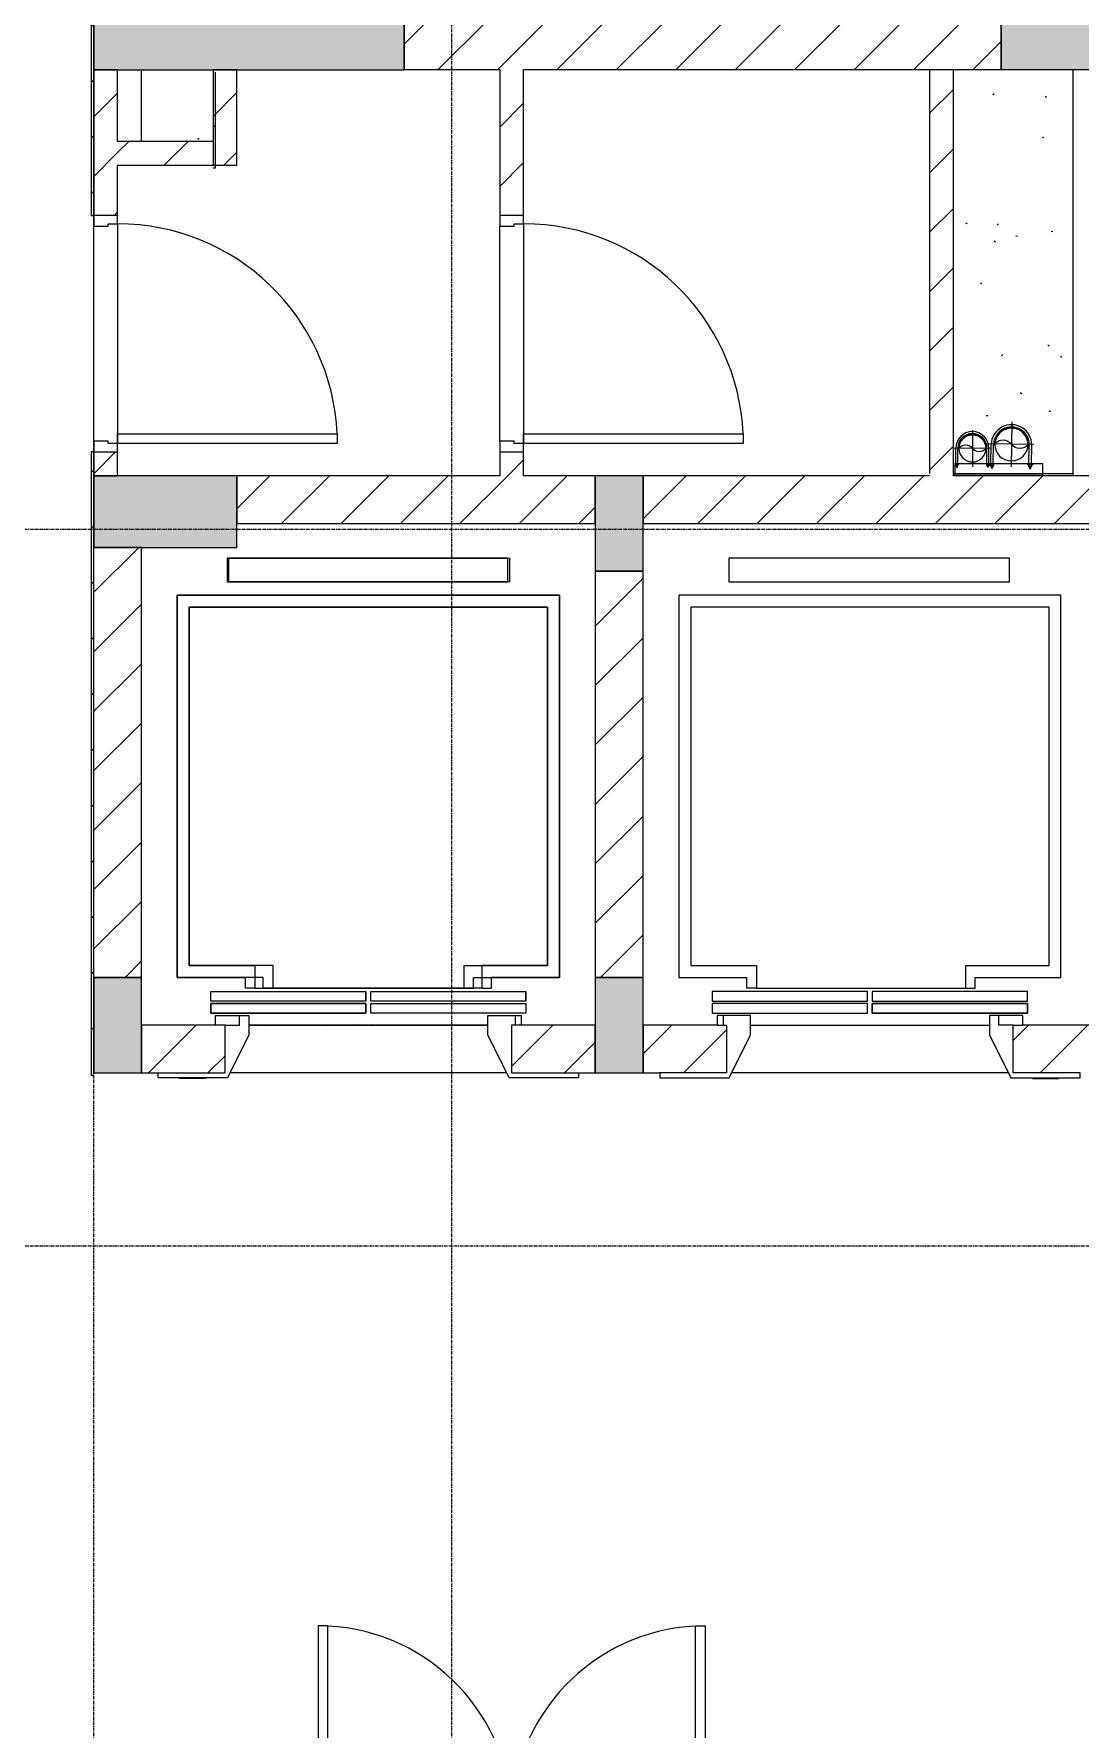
# Model space of a CAD drawing. Header units: millimetres. Extents: x 5357 to 259384, y -16348 to 109893.
# Drawn here: x 44202 to 48583, y 46415 to 53512 of the extents above; entities that cross this region are included whole.
import ezdxf

# ---------------------------------------------------------------- set-up
doc = ezdxf.new("R2010")
doc.units = ezdxf.units.MM
for name, pattern in [('Grid Line', [22.225, 12.7, -3.175, 3.175, -3.175]), ('IMPORT-CENTER _3_', [10.16, 6.35, -1.27, 1.27, -1.27]), ('IMPORT-Overhead', [3.96875, 2.38125, -1.5875])]:
    doc.linetypes.add(name, pattern=pattern)
for name, color, linetype, lineweight in [('0-1', 7, 'Continuous', 5), ('A-AREA-1', 30, 'IMPORT-Overhead', 9), ('A-CLNG', 13, 'Continuous', 9), ('A-CLNG-PATT', 13, 'Continuous', 9), ('A-DETL-GENF', 92, 'Continuous', 9), ('A-DOOR', 31, 'Continuous', 9), ('A-DOOR-FRAM', 31, 'Continuous', 9), ('A-FLOR', 192, 'Continuous', 9), ('A-FLOR-1', 53, 'Continuous', 9), ('A-WALL', 113, 'Continuous', 9), ('A-WALL-3', 113, 'Continuous', 18), ('A-WALL-PATT', 111, 'Continuous', 9), ('G-IMPT', 8, 'Continuous', 9), ('G-IMPT-2', 8, 'IMPORT-CENTER _3_', 9), ('I-WALL-3', 2, 'Continuous', 18), ('M-EQPM', 50, 'Continuous', 9), ('S-BEAM-1', 53, 'Continuous', 9), ('S-COLS-1', 253, 'Continuous', 5), ('S-COLS-2', 9, 'Continuous', 18), ('S-GRID-1', 1, 'Grid Line', 9)]:
    doc.layers.add(name, color=color, linetype=linetype, lineweight=lineweight)
pattern_1 = [(45, (0, 0), (-124.4508, 124.4508), [])]
pattern_2 = [(45, (0, 0), (-116.67262, 116.67262), [])]

# ---------------------------------------------------------------- blocks, each defined once
blk = doc.blocks.new('NCV_TKTC_KET CAU_rvt-1-TKCS_MB CẢNH QUAN CÂY XANH')
at = {"layer": 'S-COLS-1'}
for points in [[(44452.6, 53361.9), (45752.6, 53361.9), (45752.6, 53711.9), (44452.6, 53711.9), (44452.6, 53677.2)], [(48852.6, 53362.3), (48852.6, 53562.3), (48252.6, 53562.3), (48252.6, 53362.3)], [(45052.6, 51361.9), (45052.6, 51661.9), (44452.6, 51661.9), (44452.6, 51361.9)], [(46552.6, 51261.9), (46752.6, 51261.9), (46752.6, 51661.9), (46552.6, 51661.9)], [(44652.6, 49161.9), (44652.6, 49561.9), (44452.6, 49561.9), (44452.6, 49161.9)], [(46552.6, 49161.9), (46752.6, 49161.9), (46752.6, 49561.9), (46552.6, 49561.9)]]:
    blk.add_hatch(color=256, dxfattribs=at).paths.add_polyline_path(points)
at = {"layer": 'A-FLOR-1'}
blk.add_line((44652.6, 53061.9), (44652.6, 53361.9), dxfattribs=at)
at = {"layer": 'S-BEAM-1'}
blk.add_line((48552.6, 53362.3), (48552.6, 51661.9), dxfattribs=at)
at = {"layer": 'S-COLS-2'}
for p, q in [((44452.6, 53711.9), (44452.6, 53361.9)), ((45752.6, 53361.9), (45752.6, 53711.9)), ((48252.6, 53562.3), (48252.6, 53362.3)), ((44452.6, 53361.9), (45752.6, 53361.9)), ((48252.6, 53362.3), (48852.6, 53362.3)), ((44452.6, 51661.9), (44452.6, 51361.9)), ((45052.6, 51661.9), (44452.6, 51661.9)), ((45052.6, 51361.9), (45052.6, 51661.9)), ((46752.6, 51661.9), (46552.6, 51661.9)), ((46552.6, 51661.9), (46552.6, 51261.9)), ((46752.6, 51261.9), (46752.6, 51661.9)), ((44452.6, 51361.9), (45052.6, 51361.9)), ((46552.6, 51261.9), (46752.6, 51261.9)), ((44652.6, 49561.9), (44452.6, 49561.9)), ((44452.6, 49561.9), (44452.6, 49161.9)), ((44652.6, 49161.9), (44652.6, 49561.9)), ((46752.6, 49561.9), (46552.6, 49561.9)), ((46552.6, 49561.9), (46552.6, 49161.9)), ((46752.6, 49161.9), (46752.6, 49561.9)), ((44452.6, 49161.9), (44652.6, 49161.9)), ((46552.6, 49161.9), (46752.6, 49161.9))]:
    blk.add_line(p, q, dxfattribs=at)
blk = doc.blocks.new('FD_07 - FD_07-1700x2200-CỬA ĐI 2 CÁNH-910693-TKCS_MB CẢNH QUAN CÂY XANH')
at = {"layer": 'A-DETL-GENF'}
for p, q in [((-810, 910), (-810, 100)), ((-770, 910), (-810, 910)), ((-770, 100), (-770, 910)), ((770, 100), (770, 910)), ((770, 910), (810, 910)), ((810, 910), (810, 100)), ((-810, 100), (-770, 100)), ((810, 100), (770, 100)), ((-810, -910), (-810, -100)), ((-810, -100), (-770, -100)), ((-770, -100), (-770, -910)), ((810, -100), (770, -100)), ((770, -100), (770, -910)), ((810, -910), (810, -100)), ((-770, -910), (-810, -910)), ((770, -910), (810, -910))]:
    blk.add_line(p, q, dxfattribs=at)
for centre, start, end in [((-810, 100), 0, 87.16943), ((810, 100), 92.83057, 180), ((-810, -100), 272.83057, 360), ((810, -100), 180, 267.16943)]:
    blk.add_arc(centre, 810, start, end, dxfattribs=at)
at = {"layer": 'A-DOOR'}
for p, q in [((-810, 100), (810, 100)), ((800, -100), (-800, -100))]:
    blk.add_line(p, q, dxfattribs=at)
at = {"layer": 'A-DOOR-FRAM'}
for p, q in [((-810, 100), (-850, 100)), ((-850, 100), (-850, -100)), ((-810, 60), (-810, 100)), ((850, 100), (810, 100)), ((810, 100), (810, 60)), ((850, -100), (850, 100)), ((-800, 60), (-810, 60)), ((-800, -100), (-800, 60)), ((810, 60), (800, 60)), ((800, 60), (800, -100)), ((-850, -100), (-800, -100)), ((800, -100), (850, -100))]:
    blk.add_line(p, q, dxfattribs=at)
blk = doc.blocks.new('Thang may HIEN - Dài x Rộng - 2000x2000-V2-TKCS_MB CẢNH QUAN CÂY XANH')
at = {"layer": 'A-DOOR'}
for p, q in [((-660, -190.4), (-660, -150.4)), ((-660, -200.4), (-660, -240.4)), ((10, -150.4), (10, -190.4)), ((10, -200.4), (10, -240.4)), ((-440, -255), (-440, -300)), ((-400, -255), (-440, -255)), ((475, -255), (-400, -255)), ((-400, -350), (-400, -255)), ((475, -255), (515, -255)), ((475, -350), (475, -255)), ((515, -255), (515, -300)), ((-440, -300), (-800, -300)), ((-800, -300), (-800, -1900)), ((-400, -350), (-750, -350)), ((-750, -350), (-750, -1850)), ((750, -350), (475, -350)), ((800, -300), (515, -300)), ((750, -1850), (750, -350)), ((800, -1900), (800, -300)), ((-800, -1900), (800, -1900)), ((-750, -1850), (750, -1850)), ((590.8, -1955.4), (-584.2, -1955.4)), ((-584.2, -1955.4), (-584.2, -2055.4)), ((590.8, -2055.4), (590.8, -1955.4)), ((-584.2, -2055.4), (590.8, -2055.4))]:
    blk.add_line(p, q, dxfattribs=at)
blk = doc.blocks.new('FD_02 - FD_03 - FD_03-KY THUAT-900x2200mm-801878-TKCS_MB CẢNH QUAN CÂY XANH')
at = {"layer": 'A-DETL-GENF'}
for p, q in [((420, 50), (420, 970)), ((420, 970), (460, 970)), ((460, 970), (460, 50)), ((460, 50), (420, 50))]:
    blk.add_line(p, q, dxfattribs=at)
blk.add_arc((460, 50), 920, 92.49191, 180, dxfattribs=at)
at = {"layer": 'A-DOOR-FRAM'}
for p, q in [((-460, 50), (-495, 50)), ((-495, 50), (-495, -50)), ((-460, 10), (-460, 50)), ((-450, 10), (-460, 10)), ((-450, -50), (-450, 10)), ((460, 10), (450, 10)), ((450, 10), (450, -50)), ((495, 50), (460, 50)), ((460, 50), (460, 10)), ((495, -50), (495, 50)), ((-495, -50), (-450, -50)), ((450, -50), (495, -50))]:
    blk.add_line(p, q, dxfattribs=at)
blk = doc.blocks.new('TKTC_XREF_251221_MB TANG 1 - TKTC_XREF_260130_MB TANG 1_dwg_$cc-4202122-TKCS_MB CẢNH QUAN CÂY XANH')
at = {"layer": 'G-IMPT'}
blk.add_circle((0, 0), 0.5, dxfattribs=at)
for centre, radius, start, end in [((0, 0), 0.5, 90, 270), ((0.188, 0.25), 0.313, 126.8699, 233.1301), ((-0.188, -0.25), 0.313, 306.8699, 53.1301)]:
    blk.add_arc(centre, radius, start, end, dxfattribs=at)
at = {"layer": 'G-IMPT-2'}
for p, q in [((0, -0.673), (0, 0.673)), ((-0.673, 0), (0.673, 0))]:
    blk.add_line(p, q, dxfattribs=at)
blk = doc.blocks.new('TKTC_XREF_251221_MB TANG 1 - TKTC_XREF_260130_MB TANG 1_dwg_CUM U_DN100-4202112-TKCS_MB CẢNH QUAN CÂY XANH')
at = {"layer": 'G-IMPT'}
blk.add_hatch(color=256, dxfattribs=at).paths.add_polyline_path([(0, 61), (0, 57), (14.8, 55.1), (28.5, 49.4), (40.3, 40.3), (49.4, 28.5), (55.1, 14.8), (57, 0), (55.1, -14.8), (49.4, -28.5), (40.3, -40.3), (28.5, -49.4), (14.8, -55.1), (0, -57), (0, -61), (15.8, -58.9), (30.5, -52.8), (43.1, -43.1), (52.8, -30.5), (58.9, -15.8), (61, 0), (58.9, 15.8), (52.8, 30.5), (43.1, 43.1), (30.5, 52.8), (15.8, 58.9)])
for p, q in [((-79.1, 66.6), (-79.1, 63.4)), ((-76.6, 66.6), (-76.6, 63.4)), ((-74.6, 66.6), (-74.6, 63.4)), ((-72.7, 69.3), (-72.7, 60.7)), ((-66.9, 67.9), (-71.7, 67.9)), ((-66.9, 62.1), (-71.7, 62.1)), ((-65, 69), (0, 69)), ((-79.1, -63.4), (-79.1, -66.6)), ((-76.6, -63.4), (-76.6, -66.6)), ((-74.6, -63.4), (-74.6, -66.6)), ((-72.7, -60.7), (-72.7, -69.3)), ((-66.9, -62.1), (-71.7, -62.1)), ((-66.9, -67.9), (-71.7, -67.9)), ((-65, -69), (0, -69))]:
    blk.add_line(p, q, dxfattribs=at)
at = {"layer": 'G-IMPT', "flags": 128}
for points in [[(-72.7, 67.6), (-78.1, 67.6), (-78.1, 62.4), (-72.7, 62.4)], [(-71.7, 59.2), (-66.9, 59.2), (-66.9, 70.8), (-71.7, 70.8)], [(-66.9, 70.8), (-66.9, 72.7), (-65, 72.7), (-65, 57.3), (-66.9, 57.3), (-66.9, 59.2)], [(-65, 61), (0, 61), (0, 57)], [(-66.9, -59.2), (-66.9, -57.3), (-65, -57.3), (-65, -72.7), (-66.9, -72.7), (-66.9, -70.8)], [(-65, -61), (0, -61), (0, -57)], [(-72.7, -62.4), (-78.1, -62.4), (-78.1, -67.6), (-72.7, -67.6)], [(-71.7, -70.8), (-66.9, -70.8), (-66.9, -59.2), (-71.7, -59.2)]]:
    blk.add_lwpolyline(points, dxfattribs=at)
at = {"layer": 'G-IMPT'}
for centre, radius, start, end in [((-78.1, 66.6), 0.96, 90, 180), ((-78.1, 63.4), 0.96, 180, 270), ((-71.1, 69.3), 1.56, 112.61986, 247.38014), ((-67.9, 65), 4.8, 143.1301, 216.8699), ((-71.1, 60.7), 1.56, 112.61986, 247.38014), ((0, 0), 69, 270, 90), ((0, 0), 61, 270, 90), ((0, 0), 57, 270, 90), ((-78.1, -63.4), 0.96, 90, 180), ((-78.1, -66.6), 0.96, 180, 270), ((-71.1, -60.7), 1.56, 112.61986, 247.38014), ((-67.9, -65), 4.8, 143.1301, 216.8699), ((-71.1, -69.3), 1.56, 112.61986, 247.38014)]:
    blk.add_arc(centre, radius, start, end, dxfattribs=at)
blk = doc.blocks.new('TKTC_XREF_251221_MB TANG 1 - TKTC_XREF_260130_MB TANG 1_dwg_$cc-4202116-TKCS_MB CẢNH QUAN CÂY XANH')
at = {"layer": 'G-IMPT'}
blk.add_circle((0, 0), 0.5, dxfattribs=at)
for centre, radius, start, end in [((0, 0), 0.5, 90, 270), ((0.188, 0.25), 0.313, 126.8699, 233.1301), ((-0.188, -0.25), 0.313, 306.8699, 53.1301)]:
    blk.add_arc(centre, radius, start, end, dxfattribs=at)
at = {"layer": 'G-IMPT-2'}
for p, q in [((0, -0.673), (0, 0.673)), ((-0.673, 0), (0.673, 0))]:
    blk.add_line(p, q, dxfattribs=at)
blk = doc.blocks.new('TKTC_XREF_251221_MB TANG 1 - TKTC_XREF_260130_MB TANG 1_dwg-4202109-TKCS_MB CẢNH QUAN CÂY XANH')
at = {"layer": 'G-IMPT', "flags": 128}
blk.add_lwpolyline([(-154727, -349634.2), (-154727, -349684.2), (-155092.6, -349684.2), (-155092.6, -349633.9), (-154727, -349633.9), (-154727, -349684.2), (-155092.6, -349684.2), (-155092.6, -349633.9), (-154727, -349633.9)], dxfattribs=at)
at = {"extrusion": (0, 0, -1)}
for name, p, xscale, yscale, zscale, rotation in [('TKTC_XREF_251221_MB TANG 1 - TKTC_XREF_260130_MB TANG 1_dwg_$cc-4202116-TKCS_MB CẢNH QUAN CÂY XANH', (154856.6, -349552.5), 140.0000000000797, 140.0000000000797, -140.0000000000797, 271.0087957877645), ('TKTC_XREF_251221_MB TANG 1 - TKTC_XREF_260130_MB TANG 1_dwg_$cc-4202122-TKCS_MB CẢNH QUAN CÂY XANH', (155019.9, -349569.8), 114.0000000000649, 114.0000000000649, -114.0000000000649, 269.9277821117897)]:
    blk.add_blockref(name, p, dxfattribs=dict(at, xscale=xscale, yscale=yscale, zscale=zscale, rotation=rotation))
at = {"xscale": 1.228070175438593, "yscale": 1.228070175438593, "zscale": 1.228070175438593, "rotation": 88.99120421064113}
blk.add_blockref('TKTC_XREF_251221_MB TANG 1 - TKTC_XREF_260130_MB TANG 1_dwg_CUM U_DN100-4202112-TKCS_MB CẢNH QUAN CÂY XANH', (-154856.6, -349555.5), dxfattribs=at)
at = {"rotation": 90.072217886616}
blk.add_blockref('TKTC_XREF_251221_MB TANG 1 - TKTC_XREF_260130_MB TANG 1_dwg_CUM U_DN100-4202112-TKCS_MB CẢNH QUAN CÂY XANH', (-155020, -349568.8), dxfattribs=at)
blk = doc.blocks.new('TKTC_XREF_251221_MB TANG 1 - TKTC_XREF_251221_MB TANG 1-2038492-TKCS_MB CẢNH QUAN CÂY XANH')
blk.add_blockref('TKTC_XREF_251221_MB TANG 1 - TKTC_XREF_260130_MB TANG 1_dwg-4202109-TKCS_MB CẢNH QUAN CÂY XANH', (169499.1, 384109.7))
blk = doc.blocks.new('Thang may HIEN - Dài x Rộng - 2000x2000-2402870-TKCS_MB CẢNH QUAN CÂY XANH')
at = {"layer": 'A-DOOR'}
for p, q in [((-584.2, 1955.4), (-584.2, 2055.4)), ((-584.2, 2055.4), (590.8, 2055.4)), ((590.8, 2055.4), (590.8, 1955.4)), ((590.8, 1955.4), (-584.2, 1955.4)), ((-800, 300), (-800, 1900)), ((-800, 1900), (800, 1900)), ((-750, 350), (-750, 1850)), ((-750, 1850), (750, 1850)), ((750, 1850), (750, 350)), ((800, 1900), (800, 300)), ((-440, 300), (-800, 300)), ((-400, 350), (-750, 350)), ((-440, 255), (-440, 300)), ((-400, 350), (-400, 255)), ((475, 350), (475, 255)), ((750, 350), (475, 350)), ((515, 255), (515, 300)), ((800, 300), (515, 300)), ((-660, 200.4), (-660, 240.4)), ((-660, 240.4), (-10, 240.4)), ((-660, 240.4), (-10, 240.4)), ((-660, 200.4), (-660, 240.4)), ((-400, 255), (-440, 255)), ((475, 255), (-400, 255)), ((-10, 240.4), (-10, 200.4)), ((-10, 240.4), (-10, 200.4)), ((10, 200.4), (10, 240.4)), ((10, 240.4), (660, 240.4)), ((10, 240.4), (660, 240.4)), ((10, 200.4), (10, 240.4)), ((475, 255), (515, 255)), ((660, 240.4), (660, 200.4)), ((660, 240.4), (660, 200.4)), ((-10, 200.4), (-660, 200.4)), ((-10, 200.4), (-660, 200.4)), ((-10, 190.4), (-660, 190.4)), ((-660, 190.4), (-660, 150.4)), ((-660, 190.4), (-10, 190.4)), ((-660, 150.4), (-660, 190.4)), ((-660, 150.4), (-10, 150.4)), ((-10, 150.4), (-660, 150.4)), ((-10, 150.4), (-10, 190.4)), ((-10, 190.4), (-10, 150.4)), ((660, 200.4), (10, 200.4)), ((660, 200.4), (10, 200.4)), ((10, 150.4), (10, 190.4)), ((10, 190.4), (660, 190.4)), ((10, 190.4), (660, 190.4)), ((10, 150.4), (10, 190.4)), ((660, 150.4), (10, 150.4)), ((660, 150.4), (10, 150.4)), ((660, 190.4), (660, 150.4)), ((660, 190.4), (660, 150.4)), ((-640, 140), (-540, 140)), ((-640, 100), (-640, 140)), ((-600, 100), (-640, 100)), ((-600, 100), (-540, 100)), ((-600, -100), (-600, 100)), ((-540, 140), (-500, 140)), ((-540, 100), (-540, 140)), ((-500, 140), (-500, 60)), ((500, 140), (615, 140)), ((500, 60), (500, 140)), ((600, 100), (600, -100)), ((615, 100), (600, 100)), ((615, 140), (615, 100)), ((615, 140), (640, 140)), ((640, 100), (615, 100)), ((640, 140), (640, 100)), ((-500, 60), (-590, -120)), ((590, -120), (500, 60)), ((-880, -120), (-880, -100)), ((-880, -100), (-600, -100)), ((-590, -120), (-880, -120)), ((-790, -124), (-790, -120)), ((-680, -124), (-790, -124)), ((-680, -120), (-680, -124)), ((880, -120), (590, -120)), ((600, -100), (880, -100)), ((880, -100), (880, -120))]:
    blk.add_line(p, q, dxfattribs=at)
blk = doc.blocks.new('Thang may HIEN - Dài x Rộng - 2000x2000-V422-TKCS_MB CẢNH QUAN CÂY XANH')
at = {"layer": 'A-DOOR'}
for p, q in [((-590, 120), (-880, 120)), ((-880, 120), (-880, 100)), ((-880, 100), (-600, 100)), ((-680, 124), (-790, 124)), ((-790, 124), (-790, 120)), ((-680, 120), (-680, 124)), ((-600, 100), (-600, -100)), ((-500, -60), (-590, 120)), ((590, 120), (500, -60)), ((880, 120), (590, 120)), ((600, -100), (600, 100)), ((600, 100), (880, 100)), ((880, 100), (880, 120)), ((-500, -140), (-500, -60)), ((500, -60), (500, -140)), ((-600, -100), (-640, -100)), ((-640, -100), (-640, -140)), ((-640, -140), (-540, -140)), ((-600, -100), (-540, -100)), ((-540, -100), (-540, -140)), ((-540, -140), (-500, -140)), ((500, -140), (615, -140)), ((615, -100), (600, -100)), ((615, -140), (615, -100)), ((640, -100), (615, -100)), ((615, -140), (640, -140)), ((640, -140), (640, -100)), ((-660, -190.4), (-660, -150.4)), ((-660, -150.4), (-10, -150.4)), ((-10, -150.4), (-660, -150.4)), ((-660, -150.4), (-660, -190.4)), ((-10, -190.4), (-660, -190.4)), ((-660, -190.4), (-10, -190.4)), ((-10, -200.4), (-660, -200.4)), ((-660, -200.4), (-660, -240.4)), ((-10, -200.4), (-660, -200.4)), ((-660, -200.4), (-660, -240.4)), ((-10, -150.4), (-10, -190.4)), ((-10, -190.4), (-10, -150.4)), ((-10, -240.4), (-10, -200.4)), ((-10, -240.4), (-10, -200.4)), ((660, -150.4), (10, -150.4)), ((10, -150.4), (10, -190.4)), ((10, -150.4), (10, -190.4)), ((660, -150.4), (10, -150.4)), ((10, -190.4), (660, -190.4)), ((10, -190.4), (660, -190.4)), ((10, -200.4), (10, -240.4)), ((660, -200.4), (10, -200.4)), ((10, -200.4), (10, -240.4)), ((660, -200.4), (10, -200.4)), ((660, -190.4), (660, -150.4)), ((660, -190.4), (660, -150.4)), ((660, -240.4), (660, -200.4)), ((660, -240.4), (660, -200.4)), ((-660, -240.4), (-10, -240.4)), ((-660, -240.4), (-10, -240.4)), ((-440, -255), (-440, -300)), ((-400, -255), (-440, -255)), ((475, -255), (-400, -255)), ((-400, -350), (-400, -255)), ((10, -240.4), (660, -240.4)), ((10, -240.4), (660, -240.4)), ((475, -255), (515, -255)), ((475, -350), (475, -255)), ((515, -255), (515, -300)), ((-440, -300), (-800, -300)), ((-800, -300), (-800, -1900)), ((-400, -350), (-750, -350)), ((-750, -350), (-750, -1850)), ((750, -350), (475, -350)), ((800, -300), (515, -300)), ((750, -1850), (750, -350)), ((800, -1900), (800, -300)), ((-800, -1900), (800, -1900)), ((-750, -1850), (750, -1850)), ((590.8, -1955.4), (-584.2, -1955.4)), ((-584.2, -1955.4), (-584.2, -2055.4)), ((590.8, -2055.4), (590.8, -1955.4)), ((-584.2, -2055.4), (590.8, -2055.4))]:
    blk.add_line(p, q, dxfattribs=at)

msp = doc.modelspace()

# ---------------------------------------------------------------- hatches: boundary and pattern name
at = {"layer": 'A-CLNG-PATT'}
h = msp.add_hatch(dxfattribs=at)
h.set_pattern_fill('FP_16', color=256, style=0, pattern_type=2)
h.set_pattern_definition([(37.5, (0, 0), (-17.8824, 546.968), [7.376, -424.107, 7.376, -475.204, -461.289]), (37.5, (0, 0), (-17.8824, 546.968), [-914.063, 7.376, -453.913]), (7.5, (0, 0), (502.3874, 801.1234), [7.376, -225.398, 7.376, -381.526, -149.032]), (7.5, (0, 0), (502.3874, 801.1234), [-621.676, 7.376, -141.656]), (327.5, (-349.16, 0), (884.0133, 1.6066), [7.376, -134.559, 7.376, -503.591, -667.095]), (327.5, (-349.16, 0), (884.0133, 1.6066), [-652.902, 7.376, -659.719]), (317.5, (-349.16, 0), (853.35, 249.146), [7.376, -63.591, 7.376, -327.591, -383.225]), (317.5, (-349.16, 0), (853.35, 249.146), [-405.935, 7.376, -375.849])])
h.paths.add_polyline_path([(48552.6, 51671.9), (48552.6, 53361.9), (48052.6, 53361.9), (48052.6, 51671.9)])
h.paths.add_polyline_path([(44952.6, 53061.9), (44952.6, 53361.9), (44652.6, 53361.9), (44652.6, 53061.9)])
at = {"layer": 'A-WALL-PATT'}
h = msp.add_hatch(dxfattribs=at)
h.set_pattern_fill('FP_41', color=256, style=0, pattern_type=2)
h.set_pattern_definition(pattern_2)
h.paths.add_polyline_path([(44452.6, 49151.9), (44452.6, 51761.9), (44442.6, 51761.9), (44442.6, 49151.9)])
h.paths.add_polyline_path([(44442.6, 52751.9), (44452.6, 52751.9), (44452.6, 53861.9), (44442.6, 53861.9), (44442.6, 52757.8)])
h.paths.add_polyline_path([(44452.6, 54951.9), (44452.6, 62061.9), (44442.6, 62061.9), (44442.6, 54951.9), (44452.6, 54951.9)])
h.paths.add_polyline_path([(44452.6, 63151.9), (44452.6, 63151.9), (44452.6, 70111.9), (44442.6, 70111.9), (44442.6, 63151.9)])
h = msp.add_hatch(dxfattribs=at)
h.set_pattern_fill('FP_1', color=256, style=0, pattern_type=2)
h.set_pattern_definition(pattern_1)
h.paths.add_polyline_path([(47722.3, 53362.3), (48252.6, 53362.3), (48252.6, 53562.3), (45752.6, 53562.3), (45752.6, 53362.3), (46511.9, 53362.3)])
h = msp.add_hatch(dxfattribs=at)
h.set_pattern_fill('FP_1', color=256, style=0, pattern_type=2)
h.set_pattern_definition(pattern_1)
h.paths.add_polyline_path([(44512.6, 51661.9), (44552.6, 51661.9), (44552.6, 51761.9), (44452.6, 51761.9), (44452.6, 51661.9)])
h.paths.add_polyline_path([(44512.6, 52751.9), (44552.6, 52751.9), (44552.6, 53361.9), (44452.6, 53361.9), (44452.6, 52751.9)])
h = msp.add_hatch(dxfattribs=at)
h.set_pattern_fill('FP_1', color=256, style=0, pattern_type=2)
h.set_pattern_definition(pattern_1)
h.paths.add_polyline_path([(45052.6, 52961.9), (45052.6, 53361.9), (44952.6, 53361.9), (44952.6, 52961.9)])
h = msp.add_hatch(dxfattribs=at)
h.set_pattern_fill('FP_41', color=256, style=0, pattern_type=2)
h.set_pattern_definition(pattern_2)
h.paths.add_polyline_path([(44962.6, 52951.9), (44962.6, 53352.3), (44952.6, 53352.3), (44952.6, 52951.9)])
h = msp.add_hatch(dxfattribs=at)
h.set_pattern_fill('FP_1', color=256, style=0, pattern_type=2)
h.set_pattern_definition(pattern_1)
h.paths.add_polyline_path([(46152.5, 51661.9), (46252.5, 51661.9), (46252.5, 51761.9), (46152.5, 51761.9), (46152.5, 51671.9)])
h.paths.add_polyline_path([(46152.5, 52751.9), (46252.5, 52751.9), (46252.5, 53362.3), (46152.5, 53362.3), (46152.5, 53352.3)])
h = msp.add_hatch(dxfattribs=at)
h.set_pattern_fill('FP_1', color=256, style=0, pattern_type=2)
h.set_pattern_definition(pattern_1)
h.paths.add_polyline_path([(47952.5, 51661.9), (48052.5, 51661.9), (48052.5, 53362.3), (47952.5, 53362.3), (47952.5, 51671.9)])
h = msp.add_hatch(dxfattribs=at)
h.set_pattern_fill('FP_1', color=256, style=0, pattern_type=2)
h.set_pattern_definition(pattern_1)
h.paths.add_polyline_path([(44552.6, 52961.9), (44952.6, 52961.9), (44952.6, 53061.9), (44552.6, 53061.9)])
h = msp.add_hatch(dxfattribs=at)
h.set_pattern_fill('FP_1', color=256, style=0, pattern_type=2)
h.set_pattern_definition(pattern_1)
h.paths.add_polyline_path([(46511.9, 51461.9), (46552.6, 51461.9), (46552.6, 51661.9), (45052.6, 51661.9), (45052.6, 51461.9)])
h = msp.add_hatch(dxfattribs=at)
h.set_pattern_fill('FP_1', color=256, style=0, pattern_type=2)
h.set_pattern_definition(pattern_1)
h.paths.add_polyline_path([(48652.5, 51461.9), (48652.5, 51661.9), (46752.6, 51661.9), (46752.6, 51461.9), (47722.3, 51461.9)])
h = msp.add_hatch(dxfattribs=at)
h.set_pattern_fill('FP_1', color=256, style=0, pattern_type=2)
h.set_pattern_definition(pattern_1)
h.paths.add_polyline_path([(44452.5, 49561.9), (44652.5, 49561.9), (44652.5, 51361.9), (44452.5, 51361.9), (44452.5, 50718.4)])
h = msp.add_hatch(dxfattribs=at)
h.set_pattern_fill('FP_1', color=256, style=0, pattern_type=2)
h.set_pattern_definition(pattern_1)
h.paths.add_polyline_path([(46552.6, 49561.9), (46752.6, 49561.9), (46752.6, 51261.9), (46552.6, 51261.9), (46552.6, 50718.4)])
h = msp.add_hatch(dxfattribs=at)
h.set_pattern_fill('FP_1', color=256, style=0, pattern_type=2)
h.set_pattern_definition(pattern_1)
h.paths.add_polyline_path([(45002.6, 49161.9), (45002.6, 49361.9), (44652.6, 49361.9), (44652.6, 49161.9), (44722.6, 49161.9)])
h.paths.add_polyline_path([(46552.6, 49161.9), (46552.6, 49361.9), (46202.6, 49361.9), (46202.6, 49161.9), (46511.9, 49161.9)])
h = msp.add_hatch(dxfattribs=at)
h.set_pattern_fill('FP_1', color=256, style=0, pattern_type=2)
h.set_pattern_definition(pattern_1)
h.paths.add_polyline_path([(48652.5, 49161.9), (48652.5, 49361.9), (48302.6, 49361.9), (48302.6, 49161.9), (48582.6, 49161.9)])
h.paths.add_polyline_path([(46752.6, 49161.9), (47102.6, 49161.9), (47102.6, 49361.9), (46752.6, 49361.9), (46752.6, 49321.9)])

# ---------------------------------------------------------------- linework, layer by layer
at = {"layer": 'A-AREA-1'}
for p, q in [((46102.6, 49361.9), (45102.6, 49361.9)), ((47202.6, 49361.9), (48202.6, 49361.9))]:
    msp.add_line(p, q, dxfattribs=at)
at = {"layer": 'A-CLNG'}
msp.add_line((48552.7, 53361.9), (48052.6, 53361.9), dxfattribs=at)
at = {"layer": 'A-FLOR'}
for p, q in [((44652.6, 53061.9), (44652.6, 53361.9)), ((48052.6, 51661.9), (48052.6, 53362.3)), ((46552.6, 51461.9), (46552.6, 51436.9))]:
    msp.add_line(p, q, dxfattribs=at)
at = {"layer": 'A-WALL'}
for p, q in [((44452.6, 53361.9), (44452.6, 52751.9)), ((44452.6, 52751.9), (44452.6, 53361.9)), ((46152.5, 53352.3), (46152.5, 52751.9)), ((46252.5, 52751.9), (46252.5, 53352.3)), ((44552.6, 52751.9), (44552.6, 52951.9)), ((44452.6, 51806.9), (44452.6, 52706.9)), ((44552.6, 52716.9), (44552.6, 51796.9)), ((46152.5, 51806.9), (46152.5, 52706.9)), ((46252.5, 52716.9), (46252.5, 51796.9)), ((44452.6, 51761.9), (44452.6, 51661.9)), ((44452.6, 51661.9), (44452.6, 51761.9)), ((44552.6, 51661.9), (44552.6, 51761.9)), ((46152.5, 51761.9), (46152.5, 51671.9)), ((46252.5, 51661.9), (46252.5, 51761.9)), ((48052.6, 51671.9), (48552.6, 51671.9)), ((47952.5, 51661.9), (46752.6, 51661.9)), ((45102.6, 49361.9), (46102.6, 49361.9)), ((47202.6, 49361.9), (48202.6, 49361.9)), ((44652.6, 49161.9), (44722.6, 49161.9)), ((46182.6, 49161.9), (45022.6, 49161.9)), ((46482.6, 49161.9), (46552.6, 49161.9)), ((46752.6, 49161.9), (46822.6, 49161.9)), ((48282.6, 49161.9), (47122.6, 49161.9))]:
    msp.add_line(p, q, dxfattribs=at)
at = {"layer": 'A-WALL-3'}
for p, q in [((45752.6, 53562.3), (45752.6, 53362.3)), ((48252.6, 53362.3), (48252.6, 53562.3)), ((44552.6, 53361.9), (44452.6, 53361.9)), ((44552.6, 53061.9), (44552.6, 53361.9)), ((44952.6, 53361.9), (44952.6, 53352.3)), ((45052.6, 53361.9), (44952.6, 53361.9)), ((45052.6, 52961.9), (45052.6, 53361.9)), ((45752.6, 53362.3), (46152.5, 53362.3)), ((46152.5, 53362.3), (46152.5, 53352.3)), ((46252.5, 53352.3), (46252.5, 53362.3)), ((46252.5, 53362.3), (48252.6, 53362.3)), ((47952.5, 53362.3), (47952.5, 51671.9)), ((48052.5, 51661.9), (48052.5, 53362.3)), ((44952.6, 53061.9), (44552.6, 53061.9)), ((44552.6, 52951.9), (44552.6, 52961.9)), ((44552.6, 52961.9), (45052.6, 52961.9)), ((46152.5, 51671.9), (46152.5, 51661.9)), ((44452.6, 51661.9), (44552.6, 51661.9)), ((46152.5, 51661.9), (45052.6, 51661.9)), ((45052.6, 51661.9), (45052.6, 51461.9)), ((46552.6, 51661.9), (46252.5, 51661.9)), ((46552.6, 51461.9), (46552.6, 51661.9)), ((46752.6, 51661.9), (46752.6, 51461.9)), ((48852.5, 51661.9), (48052.5, 51661.9)), ((45052.6, 51461.9), (46552.6, 51461.9)), ((46752.6, 51461.9), (48652.5, 51461.9)), ((44452.5, 51361.9), (44452.5, 49561.9)), ((44652.5, 51361.9), (44452.5, 51361.9)), ((44652.5, 49561.9), (44652.5, 51361.9)), ((46552.6, 51261.9), (46552.6, 49561.9)), ((46752.6, 51261.9), (46552.6, 51261.9)), ((46752.6, 49561.9), (46752.6, 51261.9)), ((44452.5, 49561.9), (44652.5, 49561.9)), ((46552.6, 49561.9), (46752.6, 49561.9)), ((44962.6, 49361.9), (44652.6, 49361.9)), ((44652.6, 49361.9), (44652.6, 49161.9)), ((46552.6, 49361.9), (46242.6, 49361.9)), ((46552.6, 49161.9), (46552.6, 49361.9)), ((47062.6, 49361.9), (46752.6, 49361.9)), ((46752.6, 49361.9), (46752.6, 49161.9)), ((48652.5, 49361.9), (48342.6, 49361.9))]:
    msp.add_line(p, q, dxfattribs=at)
at = {"layer": 'I-WALL-3'}
for p, q in [((44442.6, 53861.9), (44442.6, 52751.9)), ((44452.6, 53361.9), (44452.6, 53711.9)), ((44952.6, 53352.3), (44952.6, 52961.9)), ((44962.6, 52951.9), (44962.6, 53352.3)), ((44952.6, 52951.9), (44962.6, 52951.9)), ((44442.6, 52751.9), (44452.6, 52751.9)), ((44442.6, 51761.9), (44442.6, 49151.9)), ((44452.6, 51761.9), (44442.6, 51761.9)), ((44452.6, 49161.9), (44452.6, 51661.9)), ((44442.6, 49151.9), (44452.6, 49151.9))]:
    msp.add_line(p, q, dxfattribs=at)
at = {"layer": 'S-GRID-1'}
for p, q in [((44452.6, 20960.6), (44452.6, 80482.7)), ((45952.6, 20960.6), (45952.6, 80482.7)), ((130319.3, 51436.9), (29351.8, 51436.9)), ((130319.3, 48436.9), (29351.8, 48436.9))]:
    msp.add_line(p, q, dxfattribs=at)

# ---------------------------------------------------------------- block references
at = {"layer": '0-1'}
msp.add_blockref('NCV_TKTC_KET CAU_rvt-1-TKCS_MB CẢNH QUAN CÂY XANH', (0, 0), dxfattribs=at)
at = {"layer": 'A-DOOR'}
for name, p, rotation in [('FD_02 - FD_03 - FD_03-KY THUAT-900x2200mm-801878-TKCS_MB CẢNH QUAN CÂY XANH', (44502.6, 52256.9), 270), ('FD_02 - FD_03 - FD_03-KY THUAT-900x2200mm-801878-TKCS_MB CẢNH QUAN CÂY XANH', (46202.5, 52256.9), 270), ('Thang may HIEN - Dài x Rộng - 2000x2000-V2-TKCS_MB CẢNH QUAN CÂY XANH', (45602.6, 49261.9), 180), ('Thang may HIEN - Dài x Rộng - 2000x2000-V422-TKCS_MB CẢNH QUAN CÂY XANH', (47702.6, 49261.9), 180)]:
    msp.add_blockref(name, p, dxfattribs=dict(at, rotation=rotation))
for name, p in [('Thang may HIEN - Dài x Rộng - 2000x2000-2402870-TKCS_MB CẢNH QUAN CÂY XANH', (45602.6, 49261.9)), ('FD_07 - FD_07-1700x2200-CỬA ĐI 2 CÁNH-910693-TKCS_MB CẢNH QUAN CÂY XANH', (46202.6, 45936.9))]:
    msp.add_blockref(name, p, dxfattribs=at)
at = {"layer": 'M-EQPM'}
msp.add_blockref('TKTC_XREF_251221_MB TANG 1 - TKTC_XREF_251221_MB TANG 1-2038492-TKCS_MB CẢNH QUAN CÂY XANH', (33652.6, 17236.9), dxfattribs=at)

doc.saveas('drawing.dxf')
